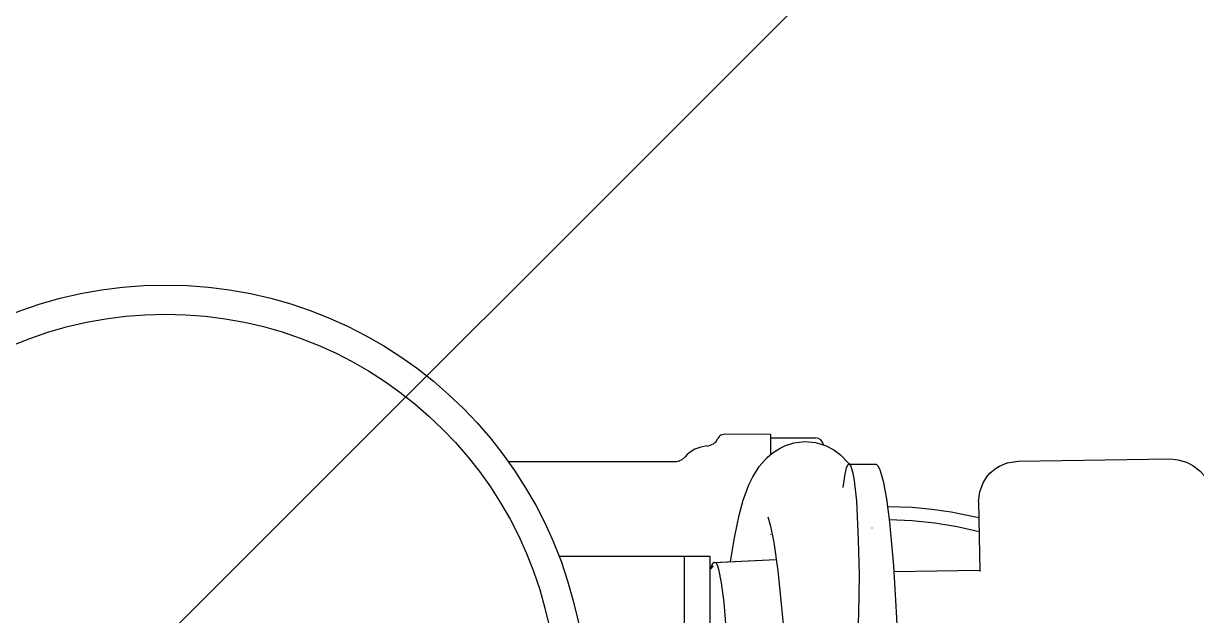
# Model space of a CAD drawing. Header units: millimetres. Extents: x 1084702 to 1166801, y 36632 to 124519.
# Drawn here: x 1103063.4 to 1103505.9, y 50639.1 to 50862.6 of the extents above; entities that cross this region are included whole.
import ezdxf

# ---------------------------------------------------------------- set-up
doc = ezdxf.new("R2010")
doc.units = ezdxf.units.MM
doc.header["$LTSCALE"] = 250
doc.layers.get('0').update_dxf_attribs({"color": 255})
doc.layers.add('%posline', color=240, linetype='Continuous')
doc.layers.add('%symbol', color=1, linetype='Continuous')
doc.styles.add('ROMANS', font='ROMANS.shx', dxfattribs={"height": 100})
doc.dimstyles.new('dott', dxfattribs={"dimscale": 100, "dimtxt": 150, "dimasz": 0.01, "dimexe": 0.5, "dimexo": 1, "dimgap": 1, "dimtad": 1, "dimdsep": 46, "dimtxsty": 'ROMANS', "dimcen": 1.5, "dimclrd": 1, "dimclre": 1, "dimclrt": 2, "dimazin": 2, "dimtfac": 1, "dimtmove": 2, "dimatfit": 3, "dimldrblk": 'DOT', "dimfxl": 1, "dimtvp": 100, "dimtolj": 1, "dimarcsym": 0})

# ---------------------------------------------------------------- blocks, each defined once
blk = doc.blocks.new('_Dot')
at = {"color": 0, "linetype": 'ByBlock', "lineweight": -2}
blk.add_line((-0.5, 0), (-1, 0), dxfattribs=at)
at = {"color": 0, "linetype": 'ByBlock', "const_width": 0.5}
blk.add_lwpolyline([(-0.25, 0, 1), (0.25, 0, 1)], format="xyb", close=True, dxfattribs=at)
blk = doc.blocks.new('GENERATOR-BORDE')
for p, q in [((-1517.24, 577.37), (-1515.76, 577.75)), ((-1515.76, 577.75), (-1498.61, 577.61)), ((-1498.61, 577.61), (-1498.61, 574.46)), ((-1498.61, 576.18), (-1481.61, 576.2)), ((-1522.66, 573.16), (-1522.66, 573.15)), ((-1498.61, 574.46), (-1498.61, 570.03)), ((-1597.61, 567.36), (-1534.16, 567.36)), ((-1534.16, 567.36), (-1533.13, 567.53)), ((-1533.13, 567.53), (-1531.96, 568.05)), ((-1533.13, 567.53), (-1532.82, 567.58)), ((-1531.96, 568.05), (-1530.85, 569.08)), ((-1409.21, 566.85), (-1409.08, 566.88)), ((-1407.63, 567.11), (-1405.1, 567.48)), ((-1405.1, 567.48), (-1347.92, 568.35)), ((-1468.89, 566.35), (-1458.76, 566.34)), ((-1420.13, 552.19), (-1419.73, 525.75)), ((-1498.61, 539.91), (-1498.61, 539.72)), ((-1460.38, 542.21), (-1460.38, 542.2)), ((-1531.21, 531.49), (-1578.33, 531.49)), ((-1521.41, 526.7), (-1521.2, 526.76)), ((-1521.2, 526.76), (-1521.06, 526.91)), ((-1521.06, 526.91), (-1520.12, 527.88)), ((-1521.06, 526.91), (-1520.85, 527.73)), ((-1520.12, 529.2), (-1496.45, 530.37)), ((-1519.74, 529.2), (-1496.45, 530.36)), ((-1519.74, 529.2), (-1496.45, 530.36)), ((-1452.12, 525.74), (-1419.73, 526.23)), ((-1452.12, 525.73), (-1419.73, 526.23)), ((-1452.12, 525.73), (-1419.73, 526.23))]:
    blk.add_line(p, q)
for points in [[(-1513.74, 529.51), (-1512.26, 538.47), (-1510.47, 547.11), (-1508.94, 552.66), (-1506.79, 558.56), (-1505.5, 561.28), (-1502.92, 565.43), (-1499.95, 568.86), (-1498.02, 570.48), (-1495.02, 572.33), (-1492.94, 573.35), (-1489.79, 574.29), (-1485.55, 574.85)], [(-1485.55, 574.85), (-1481.61, 574.43), (-1477.86, 573.31), (-1474.77, 571.74), (-1472.22, 569.86), (-1469.17, 566.66), (-1468.67, 566.04)], [(-1420.13, 552.19), (-1419.73, 555.81), (-1418.47, 559.22), (-1416.98, 561.51), (-1415.87, 562.85), (-1413.72, 564.64), (-1412.31, 565.56), (-1409.4, 566.75), (-1408.65, 566.98)], [(-1409.52, 566.76), (-1409.21, 566.85)], [(-1408.65, 566.98), (-1405.33, 567.4)], [(-1347.92, 568.35), (-1345.03, 567.97), (-1341.73, 567.06), (-1339.3, 565.8), (-1336.69, 563.76), (-1335.16, 562.12), (-1333.19, 559.02), (-1331.86, 555.8), (-1330.7, 552.12), (-1329.5, 546.28), (-1328.38, 538.31), (-1327.12, 525.83)], [(-1471.22, 557.49), (-1470.51, 562.64), (-1470.03, 564.86), (-1469.52, 566.09), (-1469.25, 566.33), (-1468.96, 566.31), (-1468.4, 565.58), (-1467.57, 562.95), (-1467.05, 560.19), (-1466.26, 552.36), (-1465.52, 537.71), (-1465.24, 524.48), (-1465.43, 509.82), (-1465.87, 500.7), (-1466.66, 491.33), (-1467.62, 483.86), (-1468.6, 478.47), (-1469.57, 474.6), (-1469.98, 473.33)], [(-1458.75, 566.36), (-1458.1, 565.64), (-1457.46, 564.32), (-1456.17, 559.89), (-1454.94, 553.2), (-1453.78, 544.44), (-1452.26, 527.92), (-1451.08, 508.28), (-1450.51, 494.04), (-1450.15, 479.32), (-1449.99, 464.52), (-1450.15, 443.06), (-1450.78, 423.63), (-1451.44, 412.4), (-1452.27, 402.91), (-1453.25, 395.41)], [(-1415.89, 562.89), (-1415.84, 562.94)], [(-1413, 565.2), (-1412.68, 565.39)], [(-1454.53, 550.38), (-1445.19, 550.03), (-1437.78, 549.34), (-1430.47, 548.29), (-1421.36, 546.46), (-1420.04, 546.16)], [(-1499.69, 546.43), (-1498.63, 542.93), (-1497.36, 536.74), (-1495.92, 526.04), (-1493.7, 504.74), (-1492.29, 487.53), (-1490.48, 456.95), (-1489.37, 433.59), (-1488.23, 409)], [(-1419.96, 540.77), (-1428.17, 542.69), (-1436.6, 544.09), (-1445.19, 544.95), (-1453.87, 545.24)], [(-1520.85, 527.73), (-1520.36, 528.89), (-1519.84, 529.37), (-1519.31, 529.15), (-1518.78, 528.25), (-1518.25, 526.66), (-1517.22, 521.53), (-1516.28, 514.04), (-1515.48, 504.58), (-1514.61, 487.75), (-1514.31, 475.63)]]:
    blk.add_lwpolyline(points)
blk.add_lwpolyline([(-1531.21, 421.76), (-1521.41, 421.76), (-1521.41, 531.49), (-1531.21, 531.49)], close=True)
for radius in [158.85, 147.81]:
    blk.add_circle((-1726.88, 475.05), radius)
for centre, radius, start, end in [((-1523.01, 578.14), 5, 274.0158, 334.9146), ((-1515.77, 574.75), 3, 119.6067, 154.9102), ((-1481.61, 573.19), 3, 7.7252, 89.981), ((-1521.8, 561.18), 12.01, 94.1016, 138.8646)]:
    blk.add_arc(centre, radius, start, end)
blk = doc.blocks.new('BL_1-deck_B4_2')
blk.add_blockref('GENERATOR-BORDE', (87080.86, 18381.44))

msp = doc.modelspace()

# ---------------------------------------------------------------- hatches: boundary and pattern name
at = {"layer": '%symbol', "true_color": 0x939598}
h = msp.add_hatch(dxfattribs=at)
h.set_pattern_fill('ANSI31', color=252, scale=100)
h.paths.add_polyline_path([(1097892.6, 52632.31), (1097892.6, 43032.31), (1109392.6, 43032.31), (1109392.6, 52632.31)])

# ---------------------------------------------------------------- block references
msp.add_blockref('BL_1-deck_B4_2', (1017763.01, 31748.48))

# ---------------------------------------------------------------- leaders
at = {"layer": '%posline', "linetype": 'ByBlock'}
msp.add_leader([(1105977.01, 46518.41), (1099711.3, 53457.36)], dimstyle='dott', override={"dimasz": 2, "dimgap": 1, "dimtad": 0, "dimclrd": 256}, dxfattribs=at)

doc.saveas('drawing.dxf')
